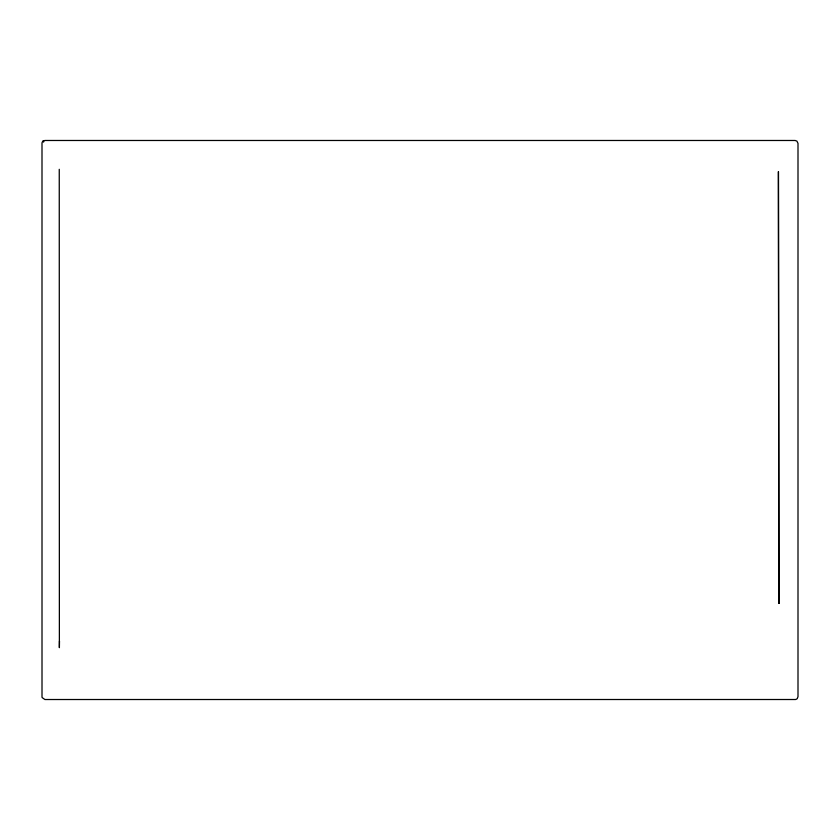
<?xml version="1.0" encoding="UTF-8"?>
<svg xmlns="http://www.w3.org/2000/svg" width="840" height="840" viewBox="0 0 840 840"><rect width="100%" height="100%" fill="white"/><g stroke="black" fill="none" stroke-linecap="round" stroke-linejoin="round"><path stroke-width="1.26" d="M59.483 641.099L59.377 647.672L59.252 169.302M43.092 141.109L42.851 141.33A2.919 2.919 0 0 0 42.294 142.118L42.157 142.422A2.919 2.919 0 0 0 42 143.378L42.011 696.875A2.761 2.761 0 0 0 42.179 697.61L44.898 699.521L795.354 699.51A2.751 2.751 0 0 0 796.089 699.342L796.761 698.996A2.825 2.825 0 0 0 797.318 698.481L798 696.623L798 143.378L796.908 141.109L795.113 140.48L44.888 140.48L43.092 141.109L43.565 141.897M43.355 140.921L43.754 141.75M779.005 603.414L778.428 171.623L778.827 598.847A46.043 2.047 89.7 0 0 779.005 603.446"/></g></svg>
